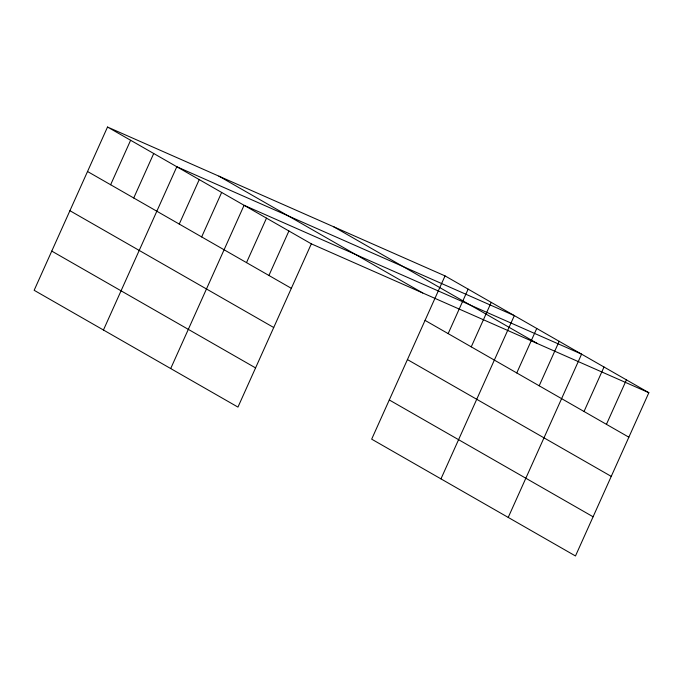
<?xml version="1.0" encoding="UTF-8"?>
<svg xmlns="http://www.w3.org/2000/svg" width="683" height="683" viewBox="0 0 683 683"><rect width="100%" height="100%" fill="white"/><g stroke="black" fill="none" stroke-linecap="round" stroke-linejoin="round"><path stroke-width="1.02" d="M107.521 127.029L34.15 290.292L237.957 407.102L311.328 243.84L107.521 127.029L445.043 275.898L648.85 392.708L575.479 555.971L371.672 439.16L445.043 275.898M110.629 184.751L130.624 140.263M133.731 197.985L153.718 153.504M103.44 330.009L176.82 166.746L514.333 315.614L440.962 478.877M179.245 224.075L199.24 179.595M201.664 236.924L221.659 192.444M170.699 368.555L244.079 205.293L581.592 354.161L508.22 517.424M246.503 262.622L266.498 218.142M268.923 275.471L288.909 230.991M448.15 333.62L468.145 289.131M471.244 346.853L491.239 302.373M516.766 372.944L536.753 328.463M539.186 385.793L559.172 341.312M584.025 411.49L604.011 367.01M606.436 424.339L626.431 379.859M311.328 243.84L648.85 392.708M333.663 226.773L537.47 343.583M218.91 176.154L422.709 292.964M425.048 320.378L628.855 437.188M87.535 171.51L291.342 288.32M407.435 359.574L611.242 476.384M69.914 210.706L273.721 327.516M389.284 399.965L593.092 516.775M51.763 251.096L255.57 367.906"/></g></svg>
